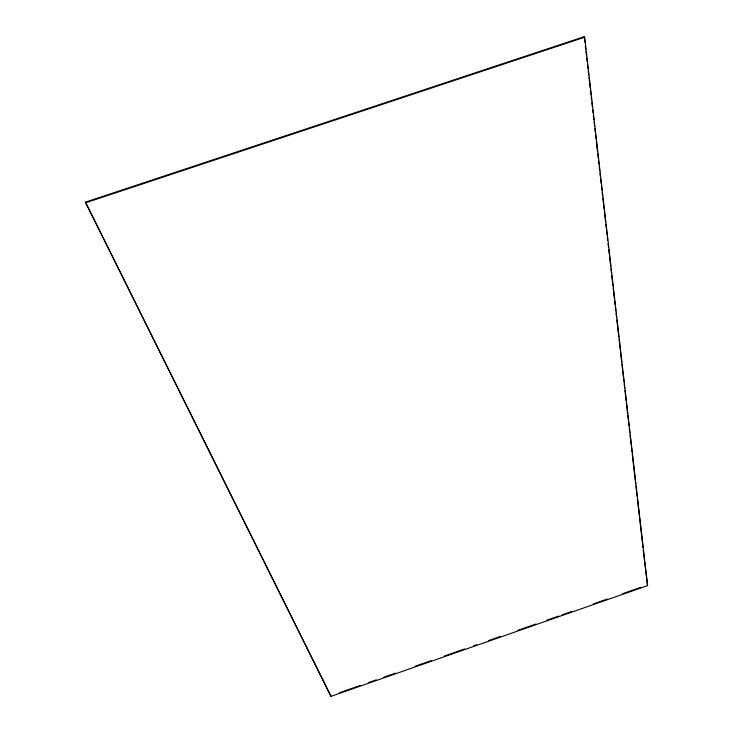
<?xml version="1.0" encoding="UTF-8"?>
<svg xmlns="http://www.w3.org/2000/svg" width="733" height="733" viewBox="0 0 733 733"><rect width="100%" height="100%" fill="white"/><g stroke="black" fill="none" stroke-linecap="round" stroke-linejoin="round"><path stroke-width="1.1" d="M339.498 692.722L360.013 685.547M368.653 682.524L376.221 679.876M383.78 677.237L395.655 673.077M415.098 666.279L431.297 660.616M444.262 656.081L464.777 648.907M473.417 645.883L476.661 644.747M488.545 640.596L500.419 636.436M517.7 630.389L536.061 623.975M546.864 620.191L558.738 616.041M561.982 614.905L571.703 611.505M593.299 603.946L607.345 599.035M622.464 593.748L640.825 587.325M331.014 696.35L647.578 585.621L584.677 37.218L584.283 36.65L85.422 202.152L331.014 696.35L85.422 202.152M85.532 202.821L584.677 37.218M647.578 585.621L644.692 562.303M584.283 36.65L584.934 42.34M585.328 45.748L585.722 49.166M585.988 51.438L586.51 55.992M586.766 58.264L587.16 61.682M587.554 65.09L587.948 68.508M588.205 70.78L588.727 75.334M588.993 77.606L590.166 87.85M590.432 90.122L590.954 94.676M591.21 96.948L591.604 100.366M591.87 102.638L592.392 107.192M592.649 109.464L593.043 112.882M593.309 115.154L593.831 119.708M594.087 121.98L594.61 126.534M594.875 128.806L595.269 132.224M595.526 134.496L596.048 139.05M596.314 141.322L597.487 151.566M597.752 153.838L598.275 158.392M598.54 160.664L598.925 164.082M599.191 166.354L599.713 170.908M599.979 173.18L600.364 176.598M600.629 178.87L601.152 183.424M601.408 185.696L601.94 190.25M602.196 192.522L602.59 195.94M602.847 198.212L603.378 202.766M603.635 205.038L604.157 209.592M604.423 211.864L605.595 222.108M605.861 224.38L606.246 227.798M606.512 230.07L607.034 234.624M607.3 236.896L607.684 240.314M608.078 243.722L608.472 247.14M608.738 249.412L609.26 253.966M609.517 256.238L610.699 266.482M610.955 268.754L611.478 273.308M611.743 275.581L612.916 285.824M613.182 288.096L614.355 298.34M614.62 300.612L615.143 305.166M615.399 307.439L615.793 310.856M616.059 313.128L616.581 317.682M616.838 319.954L618.799 337.024M619.064 339.297L620.237 349.54M620.503 351.813L621.676 362.056M621.941 364.328L622.464 368.882M622.72 371.155L623.902 381.398M624.159 383.671L624.69 388.224M624.947 390.497L626.129 400.74M626.385 403.013L627.558 413.256M627.824 415.529L628.346 420.082M628.612 422.355L628.996 425.772M629.262 428.045L629.784 432.598M630.05 434.871L631.223 445.114M631.489 447.387L632.011 451.94M632.267 454.213L635.667 483.798M635.932 486.071L637.105 496.314M637.371 498.587L639.332 515.656M639.588 517.929L642.988 547.514M643.253 549.787L644.426 560.03"/></g></svg>
